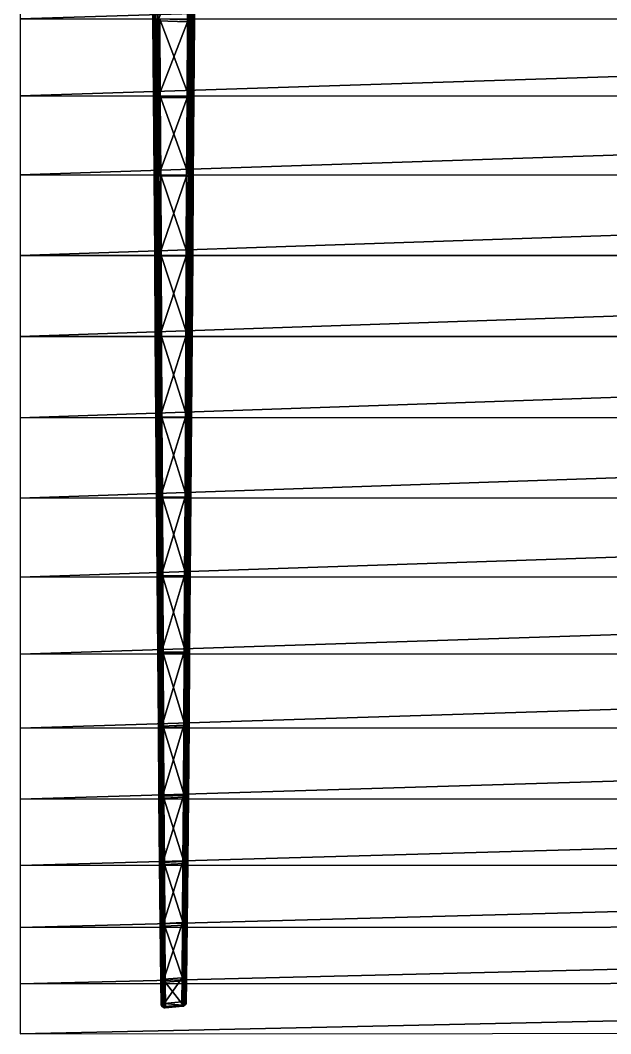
# Model space of a CAD drawing. Header units: inches. Extents: x -3.31 to 3.34, y -4.01 to 4.01.
# Drawn here: x -3.307 to -1.645, y -4.012 to -1.16 of the extents above; entities that cross this region are included whole.
import ezdxf

# ---------------------------------------------------------------- set-up
doc = ezdxf.new("R2010")
doc.units = ezdxf.units.IN
doc.header["$MEASUREMENT"] = 0
doc.layers.get('0').update_dxf_attribs({"color": 234, "true_color": 0xb11a58})

msp = doc.modelspace()

# ---------------------------------------------------------------- meshes
at = {"color": 154, "true_color": 0x1c59b1}
mesh = msp.add_polyface(dxfattribs=at)
corners = [(-3.3069, -4.0116, 3.8572), (-3.3069, -2.9433, 4.1809), (-3.3069, -1.1558, 4.1866), (-3.3069, -0.7468, 4.1121), (-3.3069, -0.5585, 4.0633), (-3.3069, -0.2236, 3.9421), (-3.3069, -3.1521, 4.1461), (-3.3069, -2.05, 4.2444), (-3.3069, -1.8217, 4.2414), (-3.3069, -1.3727, 4.2125), (-3.3069, -0.9466, 4.1532), (-3.3069, -0.3835, 4.0067), (3.3407, -1.5963, 2.8948), (3.3407, -2.2779, 2.9053), (3.3407, -2.5037, 2.8937), (3.3407, -2.7257, 2.8745), (3.3407, -3.7092, 2.665), (3.3407, -3.8672, 2.6002), (3.3407, -4.0072, 2.5279), (3.3407, -0.9495, 2.8161), (3.3407, -1.8222, 2.9058), (3.3407, -3.5358, 2.7221), (-3.3069, -0.1524, 3.9059), (3.3407, -0.1606, 2.5686), (-3.3069, 4.0116, 3.8572), (-3.3069, 3.7125, 3.9958), (-3.3069, 3.5386, 4.0536), (-3.3069, 2.9433, 4.1809), (-3.3069, 0.7468, 4.1121), (-3.3069, 3.3512, 4.1036), (-3.3069, 2.7268, 4.2082), (-3.3069, 2.05, 4.2444), (-3.3069, 1.8217, 4.2414), (-3.3069, 1.5953, 4.2307), (-3.3069, 0.3835, 4.0067), (3.3407, 0.231, 2.6046), (3.3407, 1.158, 2.8499), (3.3407, 1.5963, 2.8948), (3.3407, 2.0501, 2.9094), (3.3407, 2.5037, 2.8937), (3.3407, 2.7257, 2.8745), (3.3407, 2.9418, 2.8478), (3.3407, 3.3488, 2.7716), (3.3407, 3.7092, 2.665), (3.3407, 3.8672, 2.6002), (3.3407, 4.0072, 2.5279), (3.3407, 0.3895, 2.669), (3.3407, 0.5633, 2.7257), (3.3407, 0.7506, 2.7747), (3.3407, 0.9495, 2.8161), (3.3407, 1.8222, 2.9058), (-3.3069, 0.1524, 3.9059), (3.3407, 0.1606, 2.5686), (-3.3069, -3.871, 3.9303), (-3.3069, -3.7125, 3.9958), (-3.3069, -3.5386, 4.0536), (-3.3069, -3.3512, 4.1036), (3.3407, -3.3488, 2.7716), (3.3407, -3.1501, 2.8135), (3.3407, -2.9418, 2.8478), (-3.3069, -2.7268, 4.2082), (-3.3069, -2.5045, 4.2278), (-3.3069, -2.2782, 4.2399), (3.3407, -2.0501, 2.9094), (-3.3069, -1.5953, 4.2307), (3.3407, -1.3743, 2.8761), (3.3407, -1.158, 2.8499), (3.3407, -0.7506, 2.7747), (3.3407, -0.5633, 2.7257), (3.3407, -0.3895, 2.669), (3.3407, -0.231, 2.6046), (-3.3069, 3.871, 3.9303), (3.3407, 3.5358, 2.7221), (-3.3069, 3.1521, 4.1461), (3.3407, 3.1501, 2.8135), (-3.3069, 2.5045, 4.2278), (-3.3069, 2.2782, 4.2399), (3.3407, 2.2779, 2.9053), (-3.3069, 1.3727, 4.2125), (3.3407, 1.3743, 2.8761), (-3.3069, 1.1558, 4.1866), (-3.3069, 0.9466, 4.1532), (-3.3069, 0.5585, 4.0633), (-3.3069, 0.2236, 3.9421)]
mesh.append_faces([[corners[k] for k in face] for face in [(17, 53, 0, 17), (0, 18, 17, 0), (16, 54, 53, 16), (53, 17, 16, 53), (21, 55, 54, 21), (54, 16, 21, 54), (57, 56, 55, 57), (55, 21, 57, 55), (58, 6, 56, 58), (56, 57, 58, 56), (59, 1, 6, 59), (6, 58, 59, 6), (15, 60, 1, 15), (1, 59, 15, 1), (14, 61, 60, 14), (60, 15, 14, 60), (13, 62, 61, 13), (61, 14, 13, 61), (63, 7, 62, 63), (62, 13, 63, 62), (20, 8, 7, 20), (7, 63, 20, 7), (12, 64, 8, 12), (8, 20, 12, 8), (65, 9, 64, 65), (64, 12, 65, 64), (66, 2, 9, 66), (9, 65, 66, 9), (19, 10, 2, 19), (2, 66, 19, 2), (67, 3, 10, 67), (10, 19, 67, 10), (68, 4, 3, 68), (3, 67, 68, 3), (69, 11, 4, 69), (4, 68, 69, 4), (70, 5, 11, 70), (11, 69, 70, 11), (23, 22, 5, 23), (5, 70, 23, 5), (44, 45, 24, 44), (24, 71, 44, 24), (43, 44, 71, 43), (71, 25, 43, 71), (72, 43, 25, 72), (25, 26, 72, 25), (42, 72, 26, 42), (26, 29, 42, 26), (74, 42, 29, 74), (29, 73, 74, 29), (41, 74, 73, 41), (73, 27, 41, 73), (40, 41, 27, 40), (27, 30, 40, 27), (39, 40, 30, 39), (30, 75, 39, 30), (77, 39, 75, 77), (75, 76, 77, 75), (38, 77, 76, 38), (76, 31, 38, 76), (50, 38, 31, 50), (31, 32, 50, 31), (37, 50, 32, 37), (32, 33, 37, 32), (79, 37, 33, 79), (33, 78, 79, 33), (36, 79, 78, 36), (78, 80, 36, 78), (49, 36, 80, 49), (80, 81, 49, 80), (48, 49, 81, 48), (81, 28, 48, 81), (47, 48, 28, 47), (28, 82, 47, 28), (46, 47, 82, 46), (82, 34, 46, 82), (35, 46, 34, 35), (34, 83, 35, 34), (52, 35, 83, 52), (83, 51, 52, 83)]], dxfattribs={"vtx2": -1, "vtx3": -1, "color": 154})
at = {"color": 61, "true_color": 0xd6e499}
mesh = msp.add_polyface(dxfattribs=at)
corners = [(-2.8311, -1.1641, 4.0518), (-2.8298, -0.9575, 4.0175), (-2.8245, -0.9573, 4.0191), (-2.826, -1.1639, 4.0533), (-2.82, -0.9567, 4.0221), (-2.8216, -1.1634, 4.0563), (-2.8167, -0.9559, 4.0264), (-2.8184, -1.1629, 4.0605), (-2.8149, -0.955, 4.0315), (-2.8166, -1.1621, 4.0655), (-2.8147, -0.954, 4.0369), (-2.8165, -1.1614, 4.0707), (-2.8163, -0.953, 4.042), (-2.818, -1.1607, 4.0758), (-2.8194, -0.9522, 4.0465), (-2.821, -1.1601, 4.0801), (-2.8238, -0.9516, 4.0497), (-2.8252, -1.1596, 4.0833), (-2.9319, -1.1584, 4.0917), (-2.9336, -0.95, 4.0583), (-2.9354, -0.9509, 4.0532), (-2.9337, -1.1591, 4.0867), (-2.9355, -0.9519, 4.0478), (-2.9338, -1.1599, 4.0814), (-2.9339, -0.9529, 4.0426), (-2.9323, -1.1606, 4.0764), (-2.9308, -0.9537, 4.0382), (-2.9292, -1.1612, 4.0721), (-2.9265, -0.9543, 4.0349), (-2.925, -1.1617, 4.0689), (-2.8289, -0.9512, 4.0515), (-2.8303, -1.1594, 4.0851), (-2.915, -0.9484, 4.067), (-2.92, -1.1619, 4.0671), (-2.9213, -0.9546, 4.0332), (-2.8352, -0.9575, 4.0177), (-2.8364, -1.1641, 4.052)]
mesh.append_faces([[corners[k] for k in face] for face in [(0, 1, 2, 0), (2, 3, 0, 2), (3, 2, 4, 3), (4, 5, 3, 4), (5, 4, 6, 5), (6, 7, 5, 6), (7, 6, 8, 7), (8, 9, 7, 8), (9, 8, 10, 9), (10, 11, 9, 10), (11, 10, 12, 11), (12, 13, 11, 12), (13, 12, 14, 13), (14, 15, 13, 14), (15, 14, 16, 15), (16, 17, 15, 16), (18, 19, 20, 18), (20, 21, 18, 20), (21, 20, 22, 21), (22, 23, 21, 22), (23, 22, 24, 23), (24, 25, 23, 24), (25, 24, 26, 25), (26, 27, 25, 26), (27, 26, 28, 27), (28, 29, 27, 28), (17, 16, 30, 17), (30, 31, 17, 30), (31, 30, 32, 31), (33, 34, 35, 33), (35, 36, 33, 35), (29, 28, 34, 29), (34, 33, 29, 34)]], dxfattribs={"vtx2": -1, "vtx3": -1, "color": 61})
mesh = msp.add_polyface(dxfattribs=at)
corners = [(-2.8165, -1.1614, 4.0707), (-2.8182, -1.3767, 4.0971), (-2.8183, -1.3772, 4.092), (-2.818, -1.1607, 4.0758), (-2.8197, -1.3762, 4.102), (-2.821, -1.1601, 4.0801), (-2.8226, -1.3757, 4.1063), (-2.8252, -1.1596, 4.0833), (-2.8267, -1.3754, 4.1094), (-2.8303, -1.1594, 4.0851), (-2.8316, -1.3752, 4.1111), (-2.9179, -1.3737, 4.126), (-2.9192, -1.1572, 4.1004), (-2.9243, -1.1574, 4.0988), (-2.9228, -1.3739, 4.1245), (-2.9287, -1.1578, 4.0959), (-2.9271, -1.3742, 4.1216), (-2.9319, -1.1584, 4.0917), (-2.9302, -1.3746, 4.1175), (-2.9337, -1.1591, 4.0867), (-2.9319, -1.3751, 4.1127), (-2.9338, -1.1599, 4.0814), (-2.9321, -1.3756, 4.1076), (-2.9323, -1.1606, 4.0764), (-2.9306, -1.3761, 4.1026), (-2.9292, -1.1612, 4.0721), (-2.9276, -1.3765, 4.0984), (-2.925, -1.1617, 4.0689), (-2.9235, -1.3769, 4.0953), (-2.8364, -1.1641, 4.052), (-2.8352, -0.9575, 4.0177), (-2.8298, -0.9575, 4.0175), (-2.8311, -1.1641, 4.0518), (-2.9139, -1.1572, 4.1002), (-2.9127, -1.3737, 4.1259), (-2.92, -1.1619, 4.0671), (-2.9187, -1.377, 4.0936)]
mesh.append_faces([[corners[k] for k in face] for face in [(0, 1, 2, 0), (1, 0, 3, 1), (3, 4, 1, 3), (4, 3, 5, 4), (5, 6, 4, 5), (6, 5, 7, 6), (7, 8, 6, 7), (8, 7, 9, 8), (9, 10, 8, 9), (11, 12, 13, 11), (13, 14, 11, 13), (14, 13, 15, 14), (15, 16, 14, 15), (16, 15, 17, 16), (17, 18, 16, 17), (18, 17, 19, 18), (19, 20, 18, 19), (20, 19, 21, 20), (21, 22, 20, 21), (22, 21, 23, 22), (23, 24, 22, 23), (24, 23, 25, 24), (25, 26, 24, 25), (26, 25, 27, 26), (27, 28, 26, 27), (29, 30, 31, 29), (31, 32, 29, 31), (10, 9, 33, 10), (33, 34, 10, 33), (34, 33, 12, 34), (12, 11, 34, 12), (28, 27, 35, 28), (35, 36, 28, 35)]], dxfattribs={"vtx2": -1, "vtx3": -1, "color": 61})
mesh = msp.add_polyface(dxfattribs=at)
corners = [(-2.8324, -1.3786, 4.0787), (-2.8311, -1.1641, 4.0518), (-2.826, -1.1639, 4.0533), (-2.8274, -1.3784, 4.0801), (-2.8216, -1.1634, 4.0563), (-2.8232, -1.3781, 4.0831), (-2.8184, -1.1629, 4.0605), (-2.82, -1.3777, 4.0871), (-2.8166, -1.1621, 4.0655), (-2.8183, -1.3772, 4.092), (-2.8165, -1.1614, 4.0707), (-2.8242, -1.5972, 4.1249), (-2.8226, -1.3757, 4.1063), (-2.8267, -1.3754, 4.1094), (-2.8282, -1.597, 4.1279), (-2.8316, -1.3752, 4.1111), (-2.8329, -1.5969, 4.1296), (-2.9166, -1.596, 4.1441), (-2.9179, -1.3737, 4.126), (-2.9228, -1.3739, 4.1245), (-2.9214, -1.5961, 4.1427), (-2.9271, -1.3742, 4.1216), (-2.9255, -1.5962, 4.1398), (-2.9302, -1.3746, 4.1175), (-2.9286, -1.5965, 4.1359), (-2.9319, -1.3751, 4.1127), (-2.9302, -1.5968, 4.1312), (-2.9321, -1.3756, 4.1076), (-2.9303, -1.5972, 4.1262), (-2.9306, -1.3761, 4.1026), (-2.8375, -1.3786, 4.0788), (-2.8364, -1.1641, 4.052), (-2.9127, -1.3737, 4.1259), (-2.9116, -1.596, 4.144), (-2.9187, -1.377, 4.0936), (-2.92, -1.1619, 4.0671)]
mesh.append_faces([[corners[k] for k in face] for face in [(0, 1, 2, 0), (2, 3, 0, 2), (3, 2, 4, 3), (4, 5, 3, 4), (5, 4, 6, 5), (6, 7, 5, 6), (7, 6, 8, 7), (8, 9, 7, 8), (9, 8, 10, 9), (11, 12, 13, 11), (13, 14, 11, 13), (14, 13, 15, 14), (15, 16, 14, 15), (17, 18, 19, 17), (19, 20, 17, 19), (20, 19, 21, 20), (21, 22, 20, 21), (22, 21, 23, 22), (23, 24, 22, 23), (24, 23, 25, 24), (25, 26, 24, 25), (26, 25, 27, 26), (27, 28, 26, 27), (28, 27, 29, 28), (30, 31, 1, 30), (1, 0, 30, 1), (16, 15, 32, 16), (32, 33, 16, 32), (34, 35, 31, 34), (31, 30, 34, 31), (33, 32, 18, 33), (18, 17, 33, 18)]], dxfattribs={"vtx2": -1, "vtx3": -1, "color": 61})
mesh = msp.add_polyface(dxfattribs=at)
corners = [(-2.8337, -1.5991, 4.0981), (-2.8324, -1.3786, 4.0787), (-2.8274, -1.3784, 4.0801), (-2.8289, -1.599, 4.0995), (-2.8232, -1.3781, 4.0831), (-2.8247, -1.5988, 4.1023), (-2.82, -1.3777, 4.0871), (-2.8217, -1.5985, 4.1063), (-2.8183, -1.3772, 4.092), (-2.82, -1.5982, 4.111), (-2.8182, -1.3767, 4.0971), (-2.8199, -1.5978, 4.116), (-2.8197, -1.3762, 4.102), (-2.8214, -1.5975, 4.1208), (-2.8226, -1.3757, 4.1063), (-2.8242, -1.5972, 4.1249), (-2.9306, -1.3761, 4.1026), (-2.9289, -1.5975, 4.1214), (-2.9303, -1.5972, 4.1262), (-2.9276, -1.3765, 4.0984), (-2.9261, -1.5978, 4.1173), (-2.9235, -1.3769, 4.0953), (-2.9221, -1.598, 4.1142), (-2.9153, -1.822, 4.1547), (-2.9166, -1.596, 4.1441), (-2.9214, -1.5961, 4.1427), (-2.9199, -1.8221, 4.1533), (-2.9255, -1.5962, 4.1398), (-2.9239, -1.8222, 4.1505), (-2.9286, -1.5965, 4.1359), (-2.8387, -1.599, 4.0982), (-2.8375, -1.3786, 4.0788), (-2.9116, -1.596, 4.144), (-2.9105, -1.822, 4.1546), (-2.8342, -1.8225, 4.1406), (-2.9174, -1.5981, 4.1126), (-2.9187, -1.377, 4.0936)]
mesh.append_faces([[corners[k] for k in face] for face in [(0, 1, 2, 0), (2, 3, 0, 2), (3, 2, 4, 3), (4, 5, 3, 4), (5, 4, 6, 5), (6, 7, 5, 6), (7, 6, 8, 7), (8, 9, 7, 8), (9, 8, 10, 9), (10, 11, 9, 10), (11, 10, 12, 11), (12, 13, 11, 12), (13, 12, 14, 13), (14, 15, 13, 14), (16, 17, 18, 16), (17, 16, 19, 17), (19, 20, 17, 19), (20, 19, 21, 20), (21, 22, 20, 21), (23, 24, 25, 23), (25, 26, 23, 25), (26, 25, 27, 26), (27, 28, 26, 27), (28, 27, 29, 28), (30, 31, 1, 30), (1, 0, 30, 1), (32, 33, 34, 32), (35, 36, 31, 35), (31, 30, 35, 31), (22, 21, 36, 22), (36, 35, 22, 36), (33, 32, 24, 33), (24, 23, 33, 24)]], dxfattribs={"vtx2": -1, "vtx3": -1, "color": 61})
mesh = msp.add_polyface(dxfattribs=at)
corners = [(-2.8303, -1.8235, 4.1114), (-2.8289, -1.599, 4.0995), (-2.8247, -1.5988, 4.1023), (-2.8263, -1.8234, 4.1141), (-2.8217, -1.5985, 4.1063), (-2.8234, -1.8233, 4.118), (-2.82, -1.5982, 4.111), (-2.8218, -1.8231, 4.1226), (-2.8199, -1.5978, 4.116), (-2.8216, -1.8229, 4.1274), (-2.8214, -1.5975, 4.1208), (-2.823, -1.8228, 4.1321), (-2.8242, -1.5972, 4.1249), (-2.8258, -1.8227, 4.1361), (-2.8282, -1.597, 4.1279), (-2.8296, -1.8226, 4.139), (-2.9286, -1.5965, 4.1359), (-2.9269, -1.8223, 4.1467), (-2.9239, -1.8222, 4.1505), (-2.9302, -1.5968, 4.1312), (-2.9285, -1.8225, 4.1421), (-2.9303, -1.5972, 4.1262), (-2.9286, -1.8226, 4.1373), (-2.9289, -1.5975, 4.1214), (-2.9272, -1.8228, 4.1326), (-2.9261, -1.5978, 4.1173), (-2.9245, -1.8229, 4.1286), (-2.9221, -1.598, 4.1142), (-2.9206, -1.823, 4.1257), (-2.8329, -1.5969, 4.1296), (-2.8342, -1.8225, 4.1406), (-2.9116, -1.596, 4.144), (-2.916, -1.8231, 4.1241), (-2.9174, -1.5981, 4.1126), (-2.8387, -1.599, 4.0982), (-2.8398, -1.8235, 4.1101)]
mesh.append_faces([[corners[k] for k in face] for face in [(0, 1, 2, 0), (2, 3, 0, 2), (3, 2, 4, 3), (4, 5, 3, 4), (5, 4, 6, 5), (6, 7, 5, 6), (7, 6, 8, 7), (8, 9, 7, 8), (9, 8, 10, 9), (10, 11, 9, 10), (11, 10, 12, 11), (12, 13, 11, 12), (13, 12, 14, 13), (14, 15, 13, 14), (16, 17, 18, 16), (17, 16, 19, 17), (19, 20, 17, 19), (20, 19, 21, 20), (21, 22, 20, 21), (22, 21, 23, 22), (23, 24, 22, 23), (24, 23, 25, 24), (25, 26, 24, 25), (26, 25, 27, 26), (27, 28, 26, 27), (15, 14, 29, 15), (29, 30, 15, 29), (30, 29, 31, 30), (32, 33, 34, 32), (34, 35, 32, 34), (28, 27, 33, 28), (33, 32, 28, 33)]], dxfattribs={"vtx2": -1, "vtx3": -1, "color": 61})
mesh = msp.add_polyface(dxfattribs=at)
corners = [(-2.835, -1.8235, 4.11), (-2.8337, -1.5991, 4.0981), (-2.8289, -1.599, 4.0995), (-2.8303, -1.8235, 4.1114), (-2.8216, -1.8229, 4.1274), (-2.8234, -2.05, 4.1313), (-2.8235, -2.05, 4.1266), (-2.823, -1.8228, 4.1321), (-2.8247, -2.05, 4.1358), (-2.8258, -1.8227, 4.1361), (-2.8274, -2.05, 4.1397), (-2.8296, -1.8226, 4.139), (-2.8311, -2.05, 4.1425), (-2.914, -2.05, 4.1577), (-2.9153, -1.822, 4.1547), (-2.9199, -1.8221, 4.1533), (-2.9185, -2.05, 4.1564), (-2.9239, -1.8222, 4.1505), (-2.9224, -2.05, 4.1537), (-2.9269, -1.8223, 4.1467), (-2.9252, -2.05, 4.15), (-2.9285, -1.8225, 4.1421), (-2.9268, -2.05, 4.1455), (-2.9286, -1.8226, 4.1373), (-2.9269, -2.05, 4.1409), (-2.9272, -1.8228, 4.1326), (-2.9255, -2.05, 4.1364), (-2.9245, -1.8229, 4.1286), (-2.9229, -2.05, 4.1325), (-2.9206, -1.823, 4.1257), (-2.9191, -2.05, 4.1296), (-2.8398, -1.8235, 4.1101), (-2.8387, -1.599, 4.0982), (-2.8342, -1.8225, 4.1406), (-2.8355, -2.05, 4.1441), (-2.9105, -1.822, 4.1546), (-2.9093, -2.05, 4.1576)]
mesh.append_faces([[corners[k] for k in face] for face in [(0, 1, 2, 0), (2, 3, 0, 2), (4, 5, 6, 4), (5, 4, 7, 5), (7, 8, 5, 7), (8, 7, 9, 8), (9, 10, 8, 9), (10, 9, 11, 10), (11, 12, 10, 11), (13, 14, 15, 13), (15, 16, 13, 15), (16, 15, 17, 16), (17, 18, 16, 17), (18, 17, 19, 18), (19, 20, 18, 19), (20, 19, 21, 20), (21, 22, 20, 21), (22, 21, 23, 22), (23, 24, 22, 23), (24, 23, 25, 24), (25, 26, 24, 25), (26, 25, 27, 26), (27, 28, 26, 27), (28, 27, 29, 28), (29, 30, 28, 29), (31, 32, 1, 31), (1, 0, 31, 1), (12, 11, 33, 12), (33, 34, 12, 33), (34, 33, 35, 34), (35, 36, 34, 35), (36, 35, 14, 36), (14, 13, 36, 14)]], dxfattribs={"vtx2": -1, "vtx3": -1, "color": 61})
mesh = msp.add_polyface(dxfattribs=at)
corners = [(-2.8409, -2.05, 4.1146), (-2.8398, -1.8235, 4.1101), (-2.835, -1.8235, 4.11), (-2.8363, -2.05, 4.1145), (-2.8303, -1.8235, 4.1114), (-2.8318, -2.05, 4.1158), (-2.8263, -1.8234, 4.1141), (-2.8279, -2.05, 4.1185), (-2.8234, -1.8233, 4.118), (-2.825, -2.05, 4.1222), (-2.8218, -1.8231, 4.1226), (-2.8235, -2.05, 4.1266), (-2.8216, -1.8229, 4.1274), (-2.8375, -2.2765, 4.1114), (-2.8332, -2.2766, 4.1127), (-2.8295, -2.2767, 4.1153), (-2.8267, -2.2768, 4.1189), (-2.8252, -2.2769, 4.1232), (-2.8234, -2.05, 4.1313), (-2.8251, -2.2771, 4.1277), (-2.9191, -2.05, 4.1296), (-2.9177, -2.277, 4.1261), (-2.9213, -2.2771, 4.1289), (-2.8421, -2.2765, 4.1116), (-2.9147, -2.05, 4.1281), (-2.916, -1.8231, 4.1241), (-2.9134, -2.277, 4.1246), (-2.9206, -1.823, 4.1257)]
mesh.append_faces([[corners[k] for k in face] for face in [(0, 1, 2, 0), (2, 3, 0, 2), (3, 2, 4, 3), (4, 5, 3, 4), (5, 4, 6, 5), (6, 7, 5, 6), (7, 6, 8, 7), (8, 9, 7, 8), (9, 8, 10, 9), (10, 11, 9, 10), (11, 10, 12, 11), (13, 3, 5, 13), (5, 14, 13, 5), (14, 5, 7, 14), (7, 15, 14, 7), (15, 7, 9, 15), (9, 16, 15, 9), (16, 9, 11, 16), (11, 17, 16, 11), (17, 11, 18, 17), (18, 19, 17, 18), (20, 21, 22, 20), (23, 0, 3, 23), (3, 13, 23, 3), (24, 25, 1, 24), (1, 0, 24, 1), (26, 24, 0, 26), (0, 23, 26, 0), (20, 27, 25, 20), (25, 24, 20, 25), (21, 20, 24, 21), (24, 26, 21, 24)]], dxfattribs={"vtx2": -1, "vtx3": -1, "color": 61})
mesh = msp.add_polyface(dxfattribs=at)
corners = [(-2.8251, -2.2771, 4.1277), (-2.8234, -2.05, 4.1313), (-2.8247, -2.05, 4.1358), (-2.8264, -2.2772, 4.1321), (-2.8274, -2.05, 4.1397), (-2.829, -2.2773, 4.1358), (-2.8311, -2.05, 4.1425), (-2.8326, -2.2774, 4.1386), (-2.8355, -2.05, 4.1441), (-2.8369, -2.2775, 4.1401), (-2.8388, -2.5011, 4.101), (-2.8375, -2.2765, 4.1114), (-2.8332, -2.2766, 4.1127), (-2.8346, -2.5012, 4.1022), (-2.8295, -2.2767, 4.1153), (-2.831, -2.5014, 4.1047), (-2.9082, -2.2779, 4.1531), (-2.9093, -2.05, 4.1576), (-2.914, -2.05, 4.1577), (-2.9127, -2.2779, 4.1532), (-2.9185, -2.05, 4.1564), (-2.9171, -2.2779, 4.1519), (-2.9224, -2.05, 4.1537), (-2.9208, -2.2778, 4.1494), (-2.9252, -2.05, 4.15), (-2.9235, -2.2777, 4.1458), (-2.9268, -2.05, 4.1455), (-2.925, -2.2775, 4.1415), (-2.9269, -2.05, 4.1409), (-2.9252, -2.2774, 4.1369), (-2.9255, -2.05, 4.1364), (-2.9239, -2.2772, 4.1326), (-2.9229, -2.05, 4.1325), (-2.9213, -2.2771, 4.1289), (-2.9191, -2.05, 4.1296), (-2.8432, -2.5011, 4.1011), (-2.8421, -2.2765, 4.1116)]
mesh.append_faces([[corners[k] for k in face] for face in [(0, 1, 2, 0), (2, 3, 0, 2), (3, 2, 4, 3), (4, 5, 3, 4), (5, 4, 6, 5), (6, 7, 5, 6), (7, 6, 8, 7), (8, 9, 7, 8), (10, 11, 12, 10), (12, 13, 10, 12), (13, 12, 14, 13), (14, 15, 13, 14), (16, 17, 18, 16), (18, 19, 16, 18), (19, 18, 20, 19), (20, 21, 19, 20), (21, 20, 22, 21), (22, 23, 21, 22), (23, 22, 24, 23), (24, 25, 23, 24), (25, 24, 26, 25), (26, 27, 25, 26), (27, 26, 28, 27), (28, 29, 27, 28), (29, 28, 30, 29), (30, 31, 29, 30), (31, 30, 32, 31), (32, 33, 31, 32), (33, 32, 34, 33), (35, 36, 11, 35), (11, 10, 35, 11), (9, 8, 17, 9), (17, 16, 9, 17)]], dxfattribs={"vtx2": -1, "vtx3": -1, "color": 61})
mesh = msp.add_polyface(dxfattribs=at)
corners = [(-2.831, -2.5014, 4.1047), (-2.8295, -2.2767, 4.1153), (-2.8267, -2.2768, 4.1189), (-2.8284, -2.5016, 4.1082), (-2.8252, -2.2769, 4.1232), (-2.8269, -2.5019, 4.1123), (-2.8251, -2.2771, 4.1277), (-2.8268, -2.5022, 4.1167), (-2.8264, -2.2772, 4.1321), (-2.8281, -2.5025, 4.1208), (-2.829, -2.2773, 4.1358), (-2.8306, -2.5027, 4.1244), (-2.8326, -2.2774, 4.1386), (-2.834, -2.5029, 4.1271), (-2.8369, -2.2775, 4.1401), (-2.8382, -2.503, 4.1285), (-2.9208, -2.2778, 4.1494), (-2.9192, -2.5036, 4.1375), (-2.9156, -2.5038, 4.14), (-2.9235, -2.2777, 4.1458), (-2.9219, -2.5034, 4.134), (-2.925, -2.2775, 4.1415), (-2.9233, -2.5031, 4.1299), (-2.9252, -2.2774, 4.1369), (-2.9234, -2.5028, 4.1255), (-2.9239, -2.2772, 4.1326), (-2.9222, -2.5025, 4.1213), (-2.9213, -2.2771, 4.1289), (-2.9197, -2.5023, 4.1177), (-2.9177, -2.277, 4.1261), (-2.9162, -2.5021, 4.1151), (-2.9082, -2.2779, 4.1531), (-2.907, -2.5038, 4.1411), (-2.9121, -2.502, 4.1136), (-2.9134, -2.277, 4.1246), (-2.8421, -2.2765, 4.1116), (-2.8432, -2.5011, 4.1011)]
mesh.append_faces([[corners[k] for k in face] for face in [(0, 1, 2, 0), (2, 3, 0, 2), (3, 2, 4, 3), (4, 5, 3, 4), (5, 4, 6, 5), (6, 7, 5, 6), (7, 6, 8, 7), (8, 9, 7, 8), (9, 8, 10, 9), (10, 11, 9, 10), (11, 10, 12, 11), (12, 13, 11, 12), (13, 12, 14, 13), (14, 15, 13, 14), (16, 17, 18, 16), (17, 16, 19, 17), (19, 20, 17, 19), (20, 19, 21, 20), (21, 22, 20, 21), (22, 21, 23, 22), (23, 24, 22, 23), (24, 23, 25, 24), (25, 26, 24, 25), (26, 25, 27, 26), (27, 28, 26, 27), (28, 27, 29, 28), (29, 30, 28, 29), (15, 14, 31, 15), (31, 32, 15, 31), (33, 34, 35, 33), (35, 36, 33, 35), (30, 29, 34, 30), (34, 33, 30, 34)]], dxfattribs={"vtx2": -1, "vtx3": -1, "color": 61})
mesh = msp.add_polyface(dxfattribs=at)
corners = [(-2.8444, -2.7219, 4.0831), (-2.8432, -2.5011, 4.1011), (-2.8388, -2.5011, 4.101), (-2.8401, -2.7219, 4.083), (-2.8346, -2.5012, 4.1022), (-2.8361, -2.722, 4.0842), (-2.831, -2.5014, 4.1047), (-2.8326, -2.7222, 4.0866), (-2.8284, -2.5016, 4.1082), (-2.8301, -2.7226, 4.0899), (-2.8269, -2.5019, 4.1123), (-2.8286, -2.723, 4.0939), (-2.8268, -2.5022, 4.1167), (-2.8285, -2.7234, 4.0981), (-2.8281, -2.5025, 4.1208), (-2.8298, -2.7238, 4.1021), (-2.8306, -2.5027, 4.1244), (-2.8322, -2.7242, 4.1056), (-2.834, -2.5029, 4.1271), (-2.8355, -2.7245, 4.1081), (-2.9114, -2.5038, 4.1412), (-2.9127, -2.2779, 4.1532), (-2.9171, -2.2779, 4.1519), (-2.9156, -2.5038, 4.14), (-2.9208, -2.2778, 4.1494), (-2.9217, -2.7243, 4.1066), (-2.9234, -2.5028, 4.1255), (-2.9222, -2.5025, 4.1213), (-2.9205, -2.7239, 4.1026), (-2.9197, -2.5023, 4.1177), (-2.9181, -2.7235, 4.0991), (-2.9162, -2.5021, 4.1151), (-2.9147, -2.7233, 4.0966), (-2.9108, -2.7231, 4.0952), (-2.9121, -2.502, 4.1136), (-2.907, -2.5038, 4.1411), (-2.9082, -2.2779, 4.1531)]
mesh.append_faces([[corners[k] for k in face] for face in [(0, 1, 2, 0), (2, 3, 0, 2), (3, 2, 4, 3), (4, 5, 3, 4), (5, 4, 6, 5), (6, 7, 5, 6), (7, 6, 8, 7), (8, 9, 7, 8), (9, 8, 10, 9), (10, 11, 9, 10), (11, 10, 12, 11), (12, 13, 11, 12), (13, 12, 14, 13), (14, 15, 13, 14), (15, 14, 16, 15), (16, 17, 15, 16), (17, 16, 18, 17), (18, 19, 17, 18), (20, 21, 22, 20), (22, 23, 20, 22), (23, 22, 24, 23), (25, 26, 27, 25), (27, 28, 25, 27), (28, 27, 29, 28), (29, 30, 28, 29), (30, 29, 31, 30), (31, 32, 30, 31), (33, 34, 1, 33), (1, 0, 33, 1), (35, 36, 21, 35), (21, 20, 35, 21), (32, 31, 34, 32), (34, 33, 32, 34)]], dxfattribs={"vtx2": -1, "vtx3": -1, "color": 61})
mesh = msp.add_polyface(dxfattribs=at)
corners = [(-2.8355, -2.7245, 4.1081), (-2.834, -2.5029, 4.1271), (-2.8382, -2.503, 4.1285), (-2.8395, -2.7246, 4.1095), (-2.8455, -2.9367, 4.0576), (-2.8444, -2.7219, 4.0831), (-2.8401, -2.7219, 4.083), (-2.8414, -2.9367, 4.0575), (-2.8361, -2.722, 4.0842), (-2.8375, -2.9369, 4.0587), (-2.8326, -2.7222, 4.0866), (-2.8342, -2.9372, 4.061), (-2.8301, -2.7226, 4.0899), (-2.8317, -2.9377, 4.0642), (-2.8286, -2.723, 4.0939), (-2.8304, -2.9382, 4.068), (-2.8285, -2.7234, 4.0981), (-2.8303, -2.9388, 4.072), (-2.9101, -2.7259, 4.1217), (-2.9114, -2.5038, 4.1412), (-2.9156, -2.5038, 4.14), (-2.9142, -2.7257, 4.1205), (-2.9192, -2.5036, 4.1375), (-2.9176, -2.7255, 4.1181), (-2.9219, -2.5034, 4.134), (-2.9202, -2.7251, 4.1148), (-2.9233, -2.5031, 4.1299), (-2.9216, -2.7247, 4.1108), (-2.9234, -2.5028, 4.1255), (-2.9217, -2.7243, 4.1066), (-2.907, -2.5038, 4.1411), (-2.9059, -2.7258, 4.1216), (-2.9094, -2.9384, 4.0692), (-2.9108, -2.7231, 4.0952), (-2.9133, -2.9386, 4.0706), (-2.9147, -2.7233, 4.0966)]
mesh.append_faces([[corners[k] for k in face] for face in [(0, 1, 2, 0), (2, 3, 0, 2), (4, 5, 6, 4), (6, 7, 4, 6), (7, 6, 8, 7), (8, 9, 7, 8), (9, 8, 10, 9), (10, 11, 9, 10), (11, 10, 12, 11), (12, 13, 11, 12), (13, 12, 14, 13), (14, 15, 13, 14), (15, 14, 16, 15), (16, 17, 15, 16), (18, 19, 20, 18), (20, 21, 18, 20), (21, 20, 22, 21), (22, 23, 21, 22), (23, 22, 24, 23), (24, 25, 23, 24), (25, 24, 26, 25), (26, 27, 25, 26), (27, 26, 28, 27), (28, 29, 27, 28), (3, 2, 30, 3), (30, 31, 3, 30), (32, 33, 5, 32), (5, 4, 32, 5), (31, 30, 19, 31), (19, 18, 31, 19), (34, 35, 33, 34), (33, 32, 34, 33)]], dxfattribs={"vtx2": -1, "vtx3": -1, "color": 61})
mesh = msp.add_polyface(dxfattribs=at)
corners = [(-2.8303, -2.9388, 4.072), (-2.8285, -2.7234, 4.0981), (-2.8298, -2.7238, 4.1021), (-2.8314, -2.9393, 4.0759), (-2.8322, -2.7242, 4.1056), (-2.8337, -2.9398, 4.0792), (-2.8355, -2.7245, 4.1081), (-2.837, -2.9401, 4.0816), (-2.8395, -2.7246, 4.1095), (-2.8408, -2.9403, 4.083), (-2.8466, -3.1438, 4.0247), (-2.8455, -2.9367, 4.0576), (-2.8414, -2.9367, 4.0575), (-2.8427, -3.1438, 4.0246), (-2.8375, -2.9369, 4.0587), (-2.839, -3.144, 4.0257), (-2.8342, -2.9372, 4.061), (-2.9088, -2.942, 4.0946), (-2.9101, -2.7259, 4.1217), (-2.9142, -2.7257, 4.1205), (-2.9127, -2.9418, 4.0935), (-2.9176, -2.7255, 4.1181), (-2.9161, -2.9415, 4.0912), (-2.9202, -2.7251, 4.1148), (-2.9185, -2.9411, 4.088), (-2.9216, -2.7247, 4.1108), (-2.9199, -2.9405, 4.0842), (-2.9217, -2.7243, 4.1066), (-2.92, -2.9399, 4.0802), (-2.9205, -2.7239, 4.1026), (-2.9188, -2.9394, 4.0763), (-2.9181, -2.7235, 4.0991), (-2.9165, -2.9389, 4.073), (-2.9147, -2.7233, 4.0966), (-2.9133, -2.9386, 4.0706), (-2.9059, -2.7258, 4.1216), (-2.9048, -2.942, 4.0945)]
mesh.append_faces([[corners[k] for k in face] for face in [(0, 1, 2, 0), (2, 3, 0, 2), (3, 2, 4, 3), (4, 5, 3, 4), (5, 4, 6, 5), (6, 7, 5, 6), (7, 6, 8, 7), (8, 9, 7, 8), (10, 11, 12, 10), (12, 13, 10, 12), (13, 12, 14, 13), (14, 15, 13, 14), (15, 14, 16, 15), (17, 18, 19, 17), (19, 20, 17, 19), (20, 19, 21, 20), (21, 22, 20, 21), (22, 21, 23, 22), (23, 24, 22, 23), (24, 23, 25, 24), (25, 26, 24, 25), (26, 25, 27, 26), (27, 28, 26, 27), (28, 27, 29, 28), (29, 30, 28, 29), (30, 29, 31, 30), (31, 32, 30, 31), (32, 31, 33, 32), (33, 34, 32, 33), (9, 8, 35, 9), (35, 36, 9, 35), (36, 35, 18, 36), (18, 17, 36, 18)]], dxfattribs={"vtx2": -1, "vtx3": -1, "color": 61})
mesh = msp.add_polyface(dxfattribs=at)
corners = [(-2.8342, -2.9372, 4.061), (-2.8358, -3.1444, 4.0279), (-2.839, -3.144, 4.0257), (-2.8317, -2.9377, 4.0642), (-2.8334, -3.1449, 4.031), (-2.8304, -2.9382, 4.068), (-2.8321, -3.1456, 4.0346), (-2.8303, -2.9388, 4.072), (-2.832, -3.1463, 4.0384), (-2.8314, -2.9393, 4.0759), (-2.8331, -3.147, 4.0421), (-2.8337, -2.9398, 4.0792), (-2.8353, -3.1476, 4.0453), (-2.837, -2.9401, 4.0816), (-2.8384, -3.148, 4.0476), (-2.8408, -2.9403, 4.083), (-2.8421, -3.1483, 4.0489), (-2.9145, -3.1497, 4.0568), (-2.9161, -2.9415, 4.0912), (-2.9185, -2.9411, 4.088), (-2.9169, -3.1492, 4.0537), (-2.9199, -2.9405, 4.0842), (-2.9182, -3.1485, 4.0501), (-2.92, -2.9399, 4.0802), (-2.9183, -3.1478, 4.0462), (-2.9188, -2.9394, 4.0763), (-2.9171, -3.1471, 4.0426), (-2.9165, -2.9389, 4.073), (-2.9149, -3.1465, 4.0394), (-2.9133, -2.9386, 4.0706), (-2.9118, -3.1461, 4.0371), (-2.9048, -2.942, 4.0945), (-2.9036, -3.1503, 4.06), (-2.9081, -3.1458, 4.0358), (-2.9094, -2.9384, 4.0692), (-2.8455, -2.9367, 4.0576), (-2.8466, -3.1438, 4.0247)]
mesh.append_faces([[corners[k] for k in face] for face in [(0, 1, 2, 0), (1, 0, 3, 1), (3, 4, 1, 3), (4, 3, 5, 4), (5, 6, 4, 5), (6, 5, 7, 6), (7, 8, 6, 7), (8, 7, 9, 8), (9, 10, 8, 9), (10, 9, 11, 10), (11, 12, 10, 11), (12, 11, 13, 12), (13, 14, 12, 13), (14, 13, 15, 14), (15, 16, 14, 15), (17, 18, 19, 17), (19, 20, 17, 19), (20, 19, 21, 20), (21, 22, 20, 21), (22, 21, 23, 22), (23, 24, 22, 23), (24, 23, 25, 24), (25, 26, 24, 25), (26, 25, 27, 26), (27, 28, 26, 27), (28, 27, 29, 28), (29, 30, 28, 29), (16, 15, 31, 16), (31, 32, 16, 31), (33, 34, 35, 33), (35, 36, 33, 35), (30, 29, 34, 30), (34, 33, 30, 34)]], dxfattribs={"vtx2": -1, "vtx3": -1, "color": 61})
mesh = msp.add_polyface(dxfattribs=at)
corners = [(-2.8478, -3.341, 3.9843), (-2.8466, -3.1438, 4.0247), (-2.8427, -3.1438, 4.0246), (-2.844, -3.341, 3.9843), (-2.839, -3.144, 4.0257), (-2.8404, -3.3413, 3.9853), (-2.8358, -3.1444, 4.0279), (-2.8373, -3.3418, 3.9874), (-2.8334, -3.1449, 4.031), (-2.8351, -3.3424, 3.9903), (-2.8321, -3.1456, 4.0346), (-2.8338, -3.3433, 3.9937), (-2.832, -3.1463, 4.0384), (-2.8337, -3.3441, 3.9974), (-2.8331, -3.147, 4.0421), (-2.8348, -3.3449, 4.0009), (-2.8353, -3.1476, 4.0453), (-2.8369, -3.3456, 4.0039), (-2.8384, -3.148, 4.0476), (-2.9075, -3.1503, 4.0601), (-2.9088, -2.942, 4.0946), (-2.9127, -2.9418, 4.0935), (-2.9113, -3.1501, 4.059), (-2.9161, -2.9415, 4.0912), (-2.9145, -3.1497, 4.0568), (-2.9165, -3.3459, 4.0048), (-2.9183, -3.1478, 4.0462), (-2.9171, -3.1471, 4.0426), (-2.9155, -3.345, 4.0013), (-2.9149, -3.1465, 4.0394), (-2.9133, -3.3443, 3.9983), (-2.9118, -3.1461, 4.0371), (-2.9103, -3.3438, 3.9961), (-2.9068, -3.3435, 3.9949), (-2.9081, -3.1458, 4.0358), (-2.9036, -3.1503, 4.06), (-2.9048, -2.942, 4.0945)]
mesh.append_faces([[corners[k] for k in face] for face in [(0, 1, 2, 0), (2, 3, 0, 2), (3, 2, 4, 3), (4, 5, 3, 4), (5, 4, 6, 5), (6, 7, 5, 6), (7, 6, 8, 7), (8, 9, 7, 8), (9, 8, 10, 9), (10, 11, 9, 10), (11, 10, 12, 11), (12, 13, 11, 12), (13, 12, 14, 13), (14, 15, 13, 14), (15, 14, 16, 15), (16, 17, 15, 16), (17, 16, 18, 17), (19, 20, 21, 19), (21, 22, 19, 21), (22, 21, 23, 22), (23, 24, 22, 23), (25, 26, 27, 25), (27, 28, 25, 27), (28, 27, 29, 28), (29, 30, 28, 29), (30, 29, 31, 30), (31, 32, 30, 31), (33, 34, 1, 33), (1, 0, 33, 1), (35, 36, 20, 35), (20, 19, 35, 20), (32, 31, 34, 32), (34, 33, 32, 34)]], dxfattribs={"vtx2": -1, "vtx3": -1, "color": 61})
mesh = msp.add_polyface(dxfattribs=at)
corners = [(-2.8384, -3.148, 4.0476), (-2.8399, -3.3462, 4.0061), (-2.8369, -3.3456, 4.0039), (-2.8421, -3.1483, 4.0489), (-2.8435, -3.3464, 4.0073), (-2.8489, -3.5266, 3.9365), (-2.8478, -3.341, 3.9843), (-2.844, -3.341, 3.9843), (-2.8453, -3.5265, 3.9364), (-2.8404, -3.3413, 3.9853), (-2.8419, -3.5268, 3.9374), (-2.8373, -3.3418, 3.9874), (-2.8389, -3.5274, 3.9394), (-2.8351, -3.3424, 3.9903), (-2.8367, -3.5282, 3.9421), (-2.8338, -3.3433, 3.9937), (-2.8355, -3.5292, 3.9454), (-2.8337, -3.3441, 3.9974), (-2.9062, -3.3489, 4.0179), (-2.9075, -3.1503, 4.0601), (-2.9113, -3.1501, 4.059), (-2.9098, -3.3487, 4.0169), (-2.9145, -3.1497, 4.0568), (-2.9129, -3.3482, 4.0148), (-2.9169, -3.1492, 4.0537), (-2.9152, -3.3475, 4.0119), (-2.9182, -3.1485, 4.0501), (-2.9164, -3.3467, 4.0085), (-2.9183, -3.1478, 4.0462), (-2.9165, -3.3459, 4.0048), (-2.9036, -3.1503, 4.06), (-2.9025, -3.3489, 4.0178), (-2.9055, -3.5295, 3.9465), (-2.9068, -3.3435, 3.9949), (-2.9089, -3.5298, 3.9476), (-2.9103, -3.3438, 3.9961)]
mesh.append_faces([[corners[k] for k in face] for face in [(0, 1, 2, 0), (1, 0, 3, 1), (3, 4, 1, 3), (5, 6, 7, 5), (7, 8, 5, 7), (8, 7, 9, 8), (9, 10, 8, 9), (10, 9, 11, 10), (11, 12, 10, 11), (12, 11, 13, 12), (13, 14, 12, 13), (14, 13, 15, 14), (15, 16, 14, 15), (16, 15, 17, 16), (18, 19, 20, 18), (20, 21, 18, 20), (21, 20, 22, 21), (22, 23, 21, 22), (23, 22, 24, 23), (24, 25, 23, 24), (25, 24, 26, 25), (26, 27, 25, 26), (27, 26, 28, 27), (28, 29, 27, 28), (4, 3, 30, 4), (30, 31, 4, 30), (32, 33, 6, 32), (6, 5, 32, 6), (31, 30, 19, 31), (19, 18, 31, 19), (34, 35, 33, 34), (33, 32, 34, 33)]], dxfattribs={"vtx2": -1, "vtx3": -1, "color": 61})
mesh = msp.add_polyface(dxfattribs=at)
corners = [(-2.8337, -3.3441, 3.9974), (-2.8354, -3.5302, 3.9488), (-2.8355, -3.5292, 3.9454), (-2.8348, -3.3449, 4.0009), (-2.8365, -3.5311, 3.9521), (-2.8369, -3.3456, 4.0039), (-2.8385, -3.532, 3.955), (-2.8399, -3.3462, 4.0061), (-2.8414, -3.5326, 3.9571), (-2.8466, -3.6983, 3.8812), (-2.8453, -3.5265, 3.9364), (-2.8419, -3.5268, 3.9374), (-2.8433, -3.6986, 3.8821), (-2.9049, -3.5359, 3.9682), (-2.9062, -3.3489, 4.0179), (-2.9098, -3.3487, 4.0169), (-2.9084, -3.5356, 3.9673), (-2.9129, -3.3482, 4.0148), (-2.9113, -3.535, 3.9653), (-2.9152, -3.3475, 4.0119), (-2.9135, -3.5342, 3.9626), (-2.9164, -3.3467, 4.0085), (-2.9147, -3.5332, 3.9593), (-2.9165, -3.3459, 4.0048), (-2.9148, -3.5322, 3.9558), (-2.9155, -3.345, 4.0013), (-2.9138, -3.5313, 3.9525), (-2.9133, -3.3443, 3.9983), (-2.9117, -3.5304, 3.9497), (-2.9103, -3.3438, 3.9961), (-2.9089, -3.5298, 3.9476), (-2.8435, -3.3464, 4.0073), (-2.8448, -3.5329, 3.9582), (-2.8501, -3.6983, 3.8813), (-2.8489, -3.5266, 3.9365), (-2.9025, -3.3489, 4.0178), (-2.9013, -3.5358, 3.9682)]
mesh.append_faces([[corners[k] for k in face] for face in [(0, 1, 2, 0), (1, 0, 3, 1), (3, 4, 1, 3), (4, 3, 5, 4), (5, 6, 4, 5), (6, 5, 7, 6), (7, 8, 6, 7), (9, 10, 11, 9), (11, 12, 9, 11), (13, 14, 15, 13), (15, 16, 13, 15), (16, 15, 17, 16), (17, 18, 16, 17), (18, 17, 19, 18), (19, 20, 18, 19), (20, 19, 21, 20), (21, 22, 20, 21), (22, 21, 23, 22), (23, 24, 22, 23), (24, 23, 25, 24), (25, 26, 24, 25), (26, 25, 27, 26), (27, 28, 26, 27), (28, 27, 29, 28), (29, 30, 28, 29), (8, 7, 31, 8), (31, 32, 8, 31), (33, 34, 10, 33), (10, 9, 33, 10), (32, 31, 35, 32), (35, 36, 32, 35), (36, 35, 14, 36), (14, 13, 36, 14)]], dxfattribs={"vtx2": -1, "vtx3": -1, "color": 61})
mesh = msp.add_polyface(dxfattribs=at)
corners = [(-2.8433, -3.6986, 3.8821), (-2.8419, -3.5268, 3.9374), (-2.8389, -3.5274, 3.9394), (-2.8405, -3.6993, 3.884), (-2.8367, -3.5282, 3.9421), (-2.8384, -3.7002, 3.8865), (-2.8355, -3.5292, 3.9454), (-2.8373, -3.7014, 3.8896), (-2.8354, -3.5302, 3.9488), (-2.8372, -3.7025, 3.8928), (-2.8365, -3.5311, 3.9521), (-2.8382, -3.7037, 3.8959), (-2.8385, -3.532, 3.955), (-2.8401, -3.7046, 3.8986), (-2.8414, -3.5326, 3.9571), (-2.8428, -3.7054, 3.9005), (-2.9098, -3.7082, 3.9082), (-2.9113, -3.535, 3.9653), (-2.9135, -3.5342, 3.9626), (-2.9119, -3.7072, 3.9057), (-2.9147, -3.5332, 3.9593), (-2.913, -3.7061, 3.9026), (-2.9148, -3.5322, 3.9558), (-2.9131, -3.7049, 3.8994), (-2.9138, -3.5313, 3.9525), (-2.9121, -3.7038, 3.8963), (-2.9117, -3.5304, 3.9497), (-2.9101, -3.7028, 3.8936), (-2.9089, -3.5298, 3.9476), (-2.9074, -3.7021, 3.8917), (-2.9055, -3.5295, 3.9465), (-2.9042, -3.7017, 3.8906), (-2.8448, -3.5329, 3.9582), (-2.8461, -3.7058, 3.9016), (-2.9013, -3.5358, 3.9682), (-2.8489, -3.5266, 3.9365), (-2.8501, -3.6983, 3.8813)]
mesh.append_faces([[corners[k] for k in face] for face in [(0, 1, 2, 0), (2, 3, 0, 2), (3, 2, 4, 3), (4, 5, 3, 4), (5, 4, 6, 5), (6, 7, 5, 6), (7, 6, 8, 7), (8, 9, 7, 8), (9, 8, 10, 9), (10, 11, 9, 10), (11, 10, 12, 11), (12, 13, 11, 12), (13, 12, 14, 13), (14, 15, 13, 14), (16, 17, 18, 16), (18, 19, 16, 18), (19, 18, 20, 19), (20, 21, 19, 20), (21, 20, 22, 21), (22, 23, 21, 22), (23, 22, 24, 23), (24, 25, 23, 24), (25, 24, 26, 25), (26, 27, 25, 26), (27, 26, 28, 27), (28, 29, 27, 28), (29, 28, 30, 29), (30, 31, 29, 30), (15, 14, 32, 15), (32, 33, 15, 32), (33, 32, 34, 33), (31, 30, 35, 31), (35, 36, 31, 35)]], dxfattribs={"vtx2": -1, "vtx3": -1, "color": 61})
mesh = msp.add_polyface(dxfattribs=at)
corners = [(-2.8479, -3.8544, 3.8186), (-2.8466, -3.6983, 3.8812), (-2.8433, -3.6986, 3.8821), (-2.8448, -3.8547, 3.8194), (-2.8405, -3.6993, 3.884), (-2.8421, -3.8555, 3.8211), (-2.8384, -3.7002, 3.8865), (-2.8401, -3.8566, 3.8235), (-2.8373, -3.7014, 3.8896), (-2.839, -3.8579, 3.8263), (-2.8372, -3.7025, 3.8928), (-2.8389, -3.8593, 3.8293), (-2.8382, -3.7037, 3.8959), (-2.8398, -3.8606, 3.8322), (-2.8401, -3.7046, 3.8986), (-2.8417, -3.8617, 3.8346), (-2.9036, -3.7092, 3.911), (-2.9049, -3.5359, 3.9682), (-2.9084, -3.5356, 3.9673), (-2.9069, -3.7088, 3.9101), (-2.9113, -3.535, 3.9653), (-2.9098, -3.7082, 3.9082), (-2.9114, -3.862, 3.8354), (-2.9131, -3.7049, 3.8994), (-2.9121, -3.7038, 3.8963), (-2.9104, -3.8607, 3.8325), (-2.9101, -3.7028, 3.8936), (-2.9085, -3.8596, 3.8301), (-2.9074, -3.7021, 3.8917), (-2.9059, -3.8588, 3.8282), (-2.9042, -3.7017, 3.8906), (-2.9028, -3.8583, 3.8272), (-2.8512, -3.8544, 3.8186), (-2.8501, -3.6983, 3.8813), (-2.9013, -3.5358, 3.9682), (-2.9002, -3.7092, 3.9109), (-2.8461, -3.7058, 3.9016)]
mesh.append_faces([[corners[k] for k in face] for face in [(0, 1, 2, 0), (2, 3, 0, 2), (3, 2, 4, 3), (4, 5, 3, 4), (5, 4, 6, 5), (6, 7, 5, 6), (7, 6, 8, 7), (8, 9, 7, 8), (9, 8, 10, 9), (10, 11, 9, 10), (11, 10, 12, 11), (12, 13, 11, 12), (13, 12, 14, 13), (14, 15, 13, 14), (16, 17, 18, 16), (18, 19, 16, 18), (19, 18, 20, 19), (20, 21, 19, 20), (22, 23, 24, 22), (24, 25, 22, 24), (25, 24, 26, 25), (26, 27, 25, 26), (27, 26, 28, 27), (28, 29, 27, 28), (29, 28, 30, 29), (30, 31, 29, 30), (32, 33, 1, 32), (1, 0, 32, 1), (34, 35, 36, 34), (31, 30, 33, 31), (33, 32, 31, 33), (35, 34, 17, 35), (17, 16, 35, 17)]], dxfattribs={"vtx2": -1, "vtx3": -1, "color": 61})
mesh = msp.add_polyface(dxfattribs=at)
corners = [(-2.8417, -3.8617, 3.8346), (-2.8401, -3.7046, 3.8986), (-2.8428, -3.7054, 3.9005), (-2.8443, -3.8625, 3.8364), (-2.8461, -3.7058, 3.9016), (-2.8474, -3.863, 3.8374), (-2.9023, -3.867, 3.8461), (-2.9036, -3.7092, 3.911), (-2.9069, -3.7088, 3.9101), (-2.9055, -3.8666, 3.8452), (-2.9098, -3.7082, 3.9082), (-2.9082, -3.8658, 3.8435), (-2.9119, -3.7072, 3.9057), (-2.9102, -3.8647, 3.8412), (-2.913, -3.7061, 3.9026), (-2.9113, -3.8634, 3.8384), (-2.9131, -3.7049, 3.8994), (-2.9114, -3.862, 3.8354), (-2.9022, -3.9262, 3.7927), (-2.9028, -3.8583, 3.8272), (-2.8512, -3.8544, 3.8186), (-2.8518, -3.922, 3.7845), (-2.9052, -3.9267, 3.7936), (-2.8398, -3.9257, 3.7918), (-2.839, -3.8579, 3.8263), (-2.8389, -3.8593, 3.8293), (-2.8409, -3.9244, 3.7891), (-2.8401, -3.8566, 3.8235), (-2.8428, -3.9232, 3.7868), (-2.8421, -3.8555, 3.8211), (-2.8455, -3.9224, 3.7852), (-2.8448, -3.8547, 3.8194), (-2.8485, -3.922, 3.7844), (-2.8479, -3.8544, 3.8186), (-2.9002, -3.7092, 3.9109), (-2.8991, -3.8669, 3.846)]
mesh.append_faces([[corners[k] for k in face] for face in [(0, 1, 2, 0), (2, 3, 0, 2), (3, 2, 4, 3), (4, 5, 3, 4), (6, 7, 8, 6), (8, 9, 6, 8), (9, 8, 10, 9), (10, 11, 9, 10), (11, 10, 12, 11), (12, 13, 11, 12), (13, 12, 14, 13), (14, 15, 13, 14), (15, 14, 16, 15), (16, 17, 15, 16), (18, 19, 20, 18), (20, 21, 18, 20), (19, 18, 22, 19), (23, 24, 25, 23), (26, 27, 24, 26), (24, 23, 26, 24), (28, 29, 27, 28), (27, 26, 28, 27), (30, 31, 29, 30), (29, 28, 30, 29), (32, 33, 31, 32), (31, 30, 32, 31), (21, 20, 33, 21), (33, 32, 21, 33), (5, 4, 34, 5), (34, 35, 5, 34), (35, 34, 7, 35), (7, 6, 35, 7)]], dxfattribs={"vtx2": -1, "vtx3": -1, "color": 61})
mesh = msp.add_polyface(dxfattribs=at)
corners = [(-2.8985, -3.9354, 3.8106), (-2.8991, -3.8669, 3.846), (-2.9023, -3.867, 3.8461), (-2.9017, -3.9354, 3.8107), (-2.8481, -3.9312, 3.8024), (-2.9052, -3.9267, 3.7936), (-2.9059, -3.8588, 3.8282), (-2.9028, -3.8583, 3.8272), (-2.9078, -3.9276, 3.7954), (-2.9085, -3.8596, 3.8301), (-2.9096, -3.9288, 3.7977), (-2.9104, -3.8607, 3.8325), (-2.9105, -3.9302, 3.8004), (-2.9114, -3.862, 3.8354), (-2.9104, -3.9316, 3.8033), (-2.9113, -3.8634, 3.8384), (-2.9094, -3.933, 3.806), (-2.9102, -3.8647, 3.8412), (-2.9074, -3.9342, 3.8083), (-2.9082, -3.8658, 3.8435), (-2.9048, -3.935, 3.8099), (-2.9055, -3.8666, 3.8452), (-2.9021, -3.9355, 3.7956), (-2.903, -3.9358, 3.7963), (-2.904, -3.9372, 3.7991), (-2.9037, -3.9362, 3.7971), (-2.904, -3.9367, 3.7981), (-2.9036, -3.9377, 3.8001), (-2.9022, -3.9262, 3.7927), (-2.9005, -3.9352, 3.7951), (-2.8518, -3.922, 3.7845), (-2.8511, -3.9311, 3.7871), (-2.9003, -3.936, 3.7967)]
mesh.append_faces([[corners[k] for k in face] for face in [(0, 1, 2, 0), (2, 3, 0, 2), (1, 0, 4, 1), (5, 6, 7, 5), (8, 9, 6, 8), (6, 5, 8, 6), (10, 11, 9, 10), (9, 8, 10, 9), (12, 13, 11, 12), (11, 10, 12, 11), (14, 15, 13, 14), (13, 12, 14, 13), (16, 17, 15, 16), (15, 14, 16, 15), (18, 19, 17, 18), (17, 16, 18, 17), (20, 21, 19, 20), (19, 18, 20, 19), (3, 2, 21, 3), (21, 20, 3, 21), (8, 5, 22, 8), (22, 23, 8, 22), (16, 14, 24, 16), (12, 10, 25, 12), (25, 26, 12, 25), (18, 16, 27, 18), (14, 12, 26, 14), (10, 8, 23, 10), (23, 25, 10, 23), (5, 28, 29, 5), (29, 22, 5, 29), (28, 30, 31, 28), (22, 29, 32, 22)]], dxfattribs={"vtx2": -1, "vtx3": -1, "color": 61})
mesh = msp.add_polyface(dxfattribs=at)
corners = [(-2.8481, -3.9312, 3.8024), (-2.8474, -3.863, 3.8374), (-2.8991, -3.8669, 3.846), (-2.845, -3.9307, 3.8015), (-2.8443, -3.8625, 3.8364), (-2.8425, -3.9298, 3.7997), (-2.8417, -3.8617, 3.8346), (-2.8407, -3.9286, 3.7974), (-2.8398, -3.8606, 3.8322), (-2.8397, -3.9272, 3.7947), (-2.8389, -3.8593, 3.8293), (-2.8398, -3.9257, 3.7918), (-2.8485, -3.922, 3.7844), (-2.8455, -3.9224, 3.7852), (-2.8483, -3.9312, 3.7873), (-2.8494, -3.9311, 3.7871), (-2.8497, -3.9345, 3.7937), (-2.8409, -3.9244, 3.7891), (-2.8463, -3.9324, 3.7897), (-2.8467, -3.9319, 3.7887), (-2.8428, -3.9232, 3.7868), (-2.8474, -3.9315, 3.7879), (-2.8472, -3.9339, 3.7925), (-2.8463, -3.933, 3.7907), (-2.8518, -3.922, 3.7845), (-2.8511, -3.9311, 3.7871), (-2.8466, -3.9335, 3.7917), (-2.8482, -3.9342, 3.7932), (-2.9005, -3.9352, 3.7951), (-2.9022, -3.9262, 3.7927), (-2.8488, -3.9318, 3.7884), (-2.8506, -3.9319, 3.7886), (-2.8476, -3.9318, 3.7885)]
mesh.append_faces([[corners[k] for k in face] for face in [(0, 1, 2, 0), (3, 4, 1, 3), (1, 0, 3, 1), (5, 6, 4, 5), (4, 3, 5, 4), (7, 8, 6, 7), (6, 5, 7, 6), (9, 10, 8, 9), (8, 7, 9, 8), (10, 9, 11, 10), (12, 13, 14, 12), (14, 15, 12, 14), (3, 0, 16, 3), (17, 11, 18, 17), (18, 19, 17, 18), (20, 17, 19, 20), (19, 21, 20, 19), (7, 5, 22, 7), (11, 9, 23, 11), (23, 18, 11, 23), (13, 20, 21, 13), (21, 14, 13, 21), (24, 12, 15, 24), (15, 25, 24, 15), (9, 7, 26, 9), (5, 3, 27, 5), (25, 28, 29, 25), (30, 31, 25, 30), (25, 15, 30, 25), (32, 30, 15, 32), (15, 14, 32, 15), (19, 32, 14, 19), (14, 21, 19, 14)]], dxfattribs={"vtx2": -1, "vtx3": -1, "color": 61})
mesh = msp.add_polyface(dxfattribs=at)
corners = [(-2.9019, -3.9385, 3.8014), (-2.9029, -3.9382, 3.8009), (-2.9036, -3.9377, 3.8001), (-2.9027, -3.9379, 3.8003), (-2.8985, -3.9354, 3.8106), (-2.9017, -3.9354, 3.8107), (-2.9008, -3.9386, 3.8017), (-2.8992, -3.9386, 3.8017), (-2.904, -3.9372, 3.7991), (-2.9094, -3.933, 3.806), (-2.9074, -3.9342, 3.8083), (-2.9048, -3.935, 3.8099), (-2.904, -3.9367, 3.7981), (-2.9104, -3.9316, 3.8033), (-2.9015, -3.9379, 3.8003), (-2.8996, -3.9378, 3.8002), (-2.9032, -3.9372, 3.799), (-2.9019, -3.9371, 3.7988), (-2.9, -3.9369, 3.7984), (-2.9033, -3.9365, 3.7976), (-2.9022, -3.9362, 3.7971), (-2.9003, -3.936, 3.7967), (-2.9037, -3.9362, 3.7971), (-2.903, -3.9358, 3.7963), (-2.9021, -3.9355, 3.7956)]
mesh.append_faces([[corners[k] for k in face] for face in [(0, 1, 2, 0), (2, 3, 0, 2), (4, 5, 6, 4), (6, 7, 4, 6), (8, 2, 9, 8), (2, 1, 10, 2), (11, 10, 1, 11), (1, 0, 11, 1), (12, 8, 13, 12), (5, 11, 0, 5), (0, 6, 5, 0), (6, 0, 3, 6), (3, 14, 6, 3), (7, 6, 14, 7), (14, 15, 7, 14), (3, 2, 8, 3), (8, 16, 3, 8), (14, 3, 16, 14), (16, 17, 14, 16), (15, 14, 17, 15), (17, 18, 15, 17), (16, 8, 12, 16), (12, 19, 16, 12), (17, 16, 19, 17), (19, 20, 17, 19), (18, 17, 20, 18), (20, 21, 18, 20), (19, 12, 22, 19), (22, 23, 19, 22), (20, 19, 23, 20), (23, 24, 20, 23), (21, 20, 24, 21)]], dxfattribs={"vtx2": -1, "vtx3": -1, "color": 61})
mesh = msp.add_polyface(dxfattribs=at)
corners = [(-2.8481, -3.9312, 3.8024), (-2.8985, -3.9354, 3.8106), (-2.8992, -3.9386, 3.8017), (-2.8497, -3.9345, 3.7937), (-2.8482, -3.9342, 3.7932), (-2.845, -3.9307, 3.8015), (-2.8472, -3.9339, 3.7925), (-2.8466, -3.9335, 3.7917), (-2.8407, -3.9286, 3.7974), (-2.8463, -3.933, 3.7907), (-2.8397, -3.9272, 3.7947), (-2.8425, -3.9298, 3.7997), (-2.8996, -3.9378, 3.8002), (-2.8499, -3.9336, 3.7921), (-2.8481, -3.9334, 3.7917), (-2.847, -3.9332, 3.7912), (-2.9, -3.9369, 3.7984), (-2.8502, -3.9328, 3.7903), (-2.8483, -3.9326, 3.79), (-2.8471, -3.9325, 3.7898), (-2.8463, -3.9324, 3.7897), (-2.9003, -3.936, 3.7967), (-2.8506, -3.9319, 3.7886), (-2.8488, -3.9318, 3.7884), (-2.8476, -3.9318, 3.7885), (-2.8467, -3.9319, 3.7887), (-2.9005, -3.9352, 3.7951), (-2.8511, -3.9311, 3.7871)]
mesh.append_faces([[corners[k] for k in face] for face in [(0, 1, 2, 0), (2, 3, 0, 2), (3, 4, 5, 3), (6, 7, 8, 6), (7, 9, 10, 7), (4, 6, 11, 4), (3, 2, 12, 3), (12, 13, 3, 12), (4, 3, 13, 4), (13, 14, 4, 13), (6, 4, 14, 6), (14, 15, 6, 14), (7, 6, 15, 7), (15, 9, 7, 15), (13, 12, 16, 13), (16, 17, 13, 16), (14, 13, 17, 14), (17, 18, 14, 17), (15, 14, 18, 15), (18, 19, 15, 18), (9, 15, 19, 9), (19, 20, 9, 19), (17, 16, 21, 17), (21, 22, 17, 21), (18, 17, 22, 18), (22, 23, 18, 22), (19, 18, 23, 19), (23, 24, 19, 23), (20, 19, 24, 20), (24, 25, 20, 24), (22, 21, 26, 22), (26, 27, 22, 26)]], dxfattribs={"vtx2": -1, "vtx3": -1, "color": 61})

doc.saveas('drawing.dxf')
